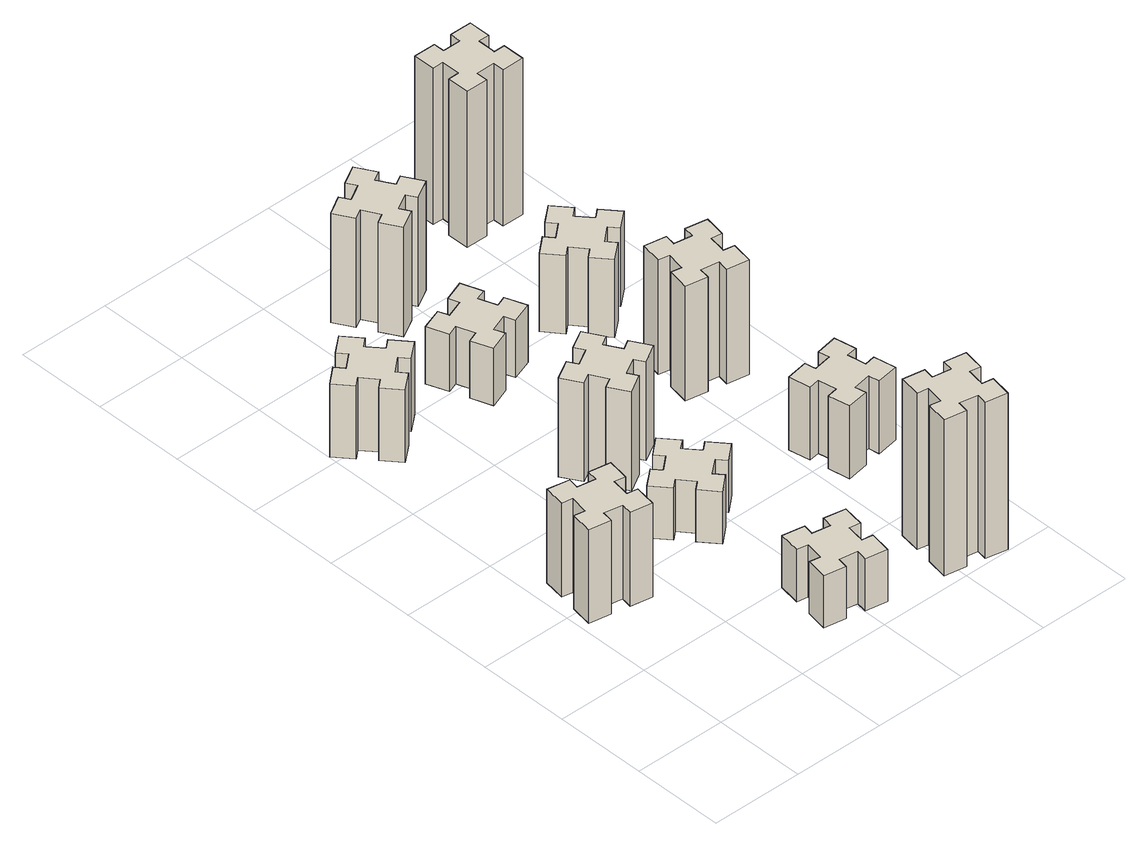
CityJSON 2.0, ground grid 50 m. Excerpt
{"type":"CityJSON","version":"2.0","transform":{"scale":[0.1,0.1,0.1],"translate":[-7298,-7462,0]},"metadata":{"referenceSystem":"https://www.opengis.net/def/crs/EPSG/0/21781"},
"CityObjects":{
"building1":{"type":"Building","attributes":{"class":"1000","function":"1000","usage":"1000","yearOfConstruction":2016,"roofType":"1000","measuredHeight":54,"storeysAboveGround":30,"storeysBelowGround":0},"geometry":[{"type":"Solid","lod":"1","boundaries":[[[[0,1,2,3,4,5,6,7,8,9,10,11,12,13,14,15,16,17,18,19]],[[17,16,20,21]],[[16,15,22,20]],[[15,14,23,22]],[[14,13,24,23]],[[13,12,25,24]],[[12,11,26,25]],[[11,10,27,26]],[[10,9,28,27]],[[9,8,29,28]],[[8,7,30,29]],[[7,6,31,30]],[[6,5,32,31]],[[5,4,33,32]],[[4,3,34,33]],[[3,2,35,34]],[[2,1,36,35]],[[1,0,37,36]],[[0,19,38,37]],[[19,18,39,38]],[[18,17,21,39]],[[24,25,26,27,28,29,30,31,32,33,34,35,36,37,38,39,21,20,22,23]]]]}]},
"building2":{"type":"Building","attributes":{"class":"1000","function":"1000","usage":"1000","yearOfConstruction":2016,"roofType":"1000","measuredHeight":42,"storeysAboveGround":30,"storeysBelowGround":0},"geometry":[{"type":"Solid","lod":"1","boundaries":[[[[40,41,42,43,44,45,46,47,48,49,50,51,52,53,54,55,56,57,58,59]],[[57,56,60,61]],[[56,55,62,60]],[[55,54,63,62]],[[54,53,64,63]],[[53,52,65,64]],[[52,51,66,65]],[[51,50,67,66]],[[50,49,68,67]],[[49,48,69,68]],[[48,47,70,69]],[[47,46,71,70]],[[46,45,72,71]],[[45,44,73,72]],[[44,43,74,73]],[[43,42,75,74]],[[42,41,76,75]],[[41,40,77,76]],[[40,59,78,77]],[[59,58,79,78]],[[58,57,61,79]],[[64,65,66,67,68,69,70,71,72,73,74,75,76,77,78,79,61,60,62,63]]]]}]},
"building3":{"type":"Building","attributes":{"class":"1000","function":"1000","usage":"1000","yearOfConstruction":2016,"roofType":"1000","measuredHeight":30,"storeysAboveGround":30,"storeysBelowGround":0},"geometry":[{"type":"Solid","lod":"1","boundaries":[[[[80,81,82,83,84,85,86,87,88,89,90,91,92,93,94,95,96,97,98,99]],[[97,96,100,101]],[[96,95,102,100]],[[95,94,103,102]],[[94,93,104,103]],[[93,92,105,104]],[[92,91,106,105]],[[91,90,107,106]],[[90,89,108,107]],[[89,88,109,108]],[[88,87,110,109]],[[87,86,111,110]],[[86,85,112,111]],[[85,84,113,112]],[[84,83,114,113]],[[83,82,115,114]],[[82,81,116,115]],[[81,80,117,116]],[[80,99,118,117]],[[99,98,119,118]],[[98,97,101,119]],[[104,105,106,107,108,109,110,111,112,113,114,115,116,117,118,119,101,100,102,103]]]]}]},
"building4":{"type":"Building","attributes":{"class":"1000","function":"1000","usage":"1000","yearOfConstruction":2016,"roofType":"1000","measuredHeight":30,"storeysAboveGround":30,"storeysBelowGround":0},"geometry":[{"type":"Solid","lod":"1","boundaries":[[[[120,121,122,123,124,125,126,127,128,129,130,131,132,133,134,135,136,137,138,139]],[[137,136,140,141]],[[136,135,142,140]],[[135,134,143,142]],[[134,133,144,143]],[[133,132,145,144]],[[132,131,146,145]],[[131,130,147,146]],[[130,129,148,147]],[[129,128,149,148]],[[128,127,150,149]],[[127,126,151,150]],[[126,125,152,151]],[[125,124,153,152]],[[124,123,154,153]],[[123,122,155,154]],[[122,121,156,155]],[[121,120,157,156]],[[120,139,158,157]],[[139,138,159,158]],[[138,137,141,159]],[[144,145,146,147,148,149,150,151,152,153,154,155,156,157,158,159,141,140,142,143]]]]}]},
"building5":{"type":"Building","attributes":{"class":"1000","function":"1000","usage":"1000","yearOfConstruction":2016,"roofType":"1000","measuredHeight":57,"storeysAboveGround":30,"storeysBelowGround":0},"geometry":[{"type":"Solid","lod":"1","boundaries":[[[[160,161,162,163,164,165,166,167,168,169,170,171,172,173,174,175,176,177,178,179]],[[177,176,180,181]],[[176,175,182,180]],[[175,174,183,182]],[[174,173,184,183]],[[173,172,185,184]],[[172,171,186,185]],[[171,170,187,186]],[[170,169,188,187]],[[169,168,189,188]],[[168,167,190,189]],[[167,166,191,190]],[[166,165,192,191]],[[165,164,193,192]],[[164,163,194,193]],[[163,162,195,194]],[[162,161,196,195]],[[161,160,197,196]],[[160,179,198,197]],[[179,178,199,198]],[[178,177,181,199]],[[184,185,186,187,188,189,190,191,192,193,194,195,196,197,198,199,181,180,182,183]]]]}]},
"building6":{"type":"Building","attributes":{"class":"1000","function":"1000","usage":"1000","yearOfConstruction":2016,"roofType":"1000","measuredHeight":33,"storeysAboveGround":30,"storeysBelowGround":0},"geometry":[{"type":"Solid","lod":"1","boundaries":[[[[200,201,202,203,204,205,206,207,208,209,210,211,212,213,214,215,216,217,218,219]],[[217,216,220,221]],[[216,215,222,220]],[[215,214,223,222]],[[214,213,224,223]],[[213,212,225,224]],[[212,211,226,225]],[[211,210,227,226]],[[210,209,228,227]],[[209,208,229,228]],[[208,207,230,229]],[[207,206,231,230]],[[206,205,232,231]],[[205,204,233,232]],[[204,203,234,233]],[[203,202,235,234]],[[202,201,236,235]],[[201,200,237,236]],[[200,219,238,237]],[[219,218,239,238]],[[218,217,221,239]],[[224,225,226,227,228,229,230,231,232,233,234,235,236,237,238,239,221,220,222,223]]]]}]},
"building7":{"type":"Building","attributes":{"class":"1000","function":"1000","usage":"1000","yearOfConstruction":2016,"roofType":"1000","measuredHeight":90,"storeysAboveGround":30,"storeysBelowGround":0},"geometry":[{"type":"Solid","lod":"1","boundaries":[[[[240,241,242,243,244,245,246,247,248,249,250,251,252,253,254,255,256,257,258,259]],[[257,256,260,261]],[[256,255,262,260]],[[255,254,263,262]],[[254,253,264,263]],[[253,252,265,264]],[[252,251,266,265]],[[251,250,267,266]],[[250,249,268,267]],[[249,248,269,268]],[[248,247,270,269]],[[247,246,271,270]],[[246,245,272,271]],[[245,244,273,272]],[[244,243,274,273]],[[243,242,275,274]],[[242,241,276,275]],[[241,240,277,276]],[[240,259,278,277]],[[259,258,279,278]],[[258,257,261,279]],[[264,265,266,267,268,269,270,271,272,273,274,275,276,277,278,279,261,260,262,263]]]]}]},
"building8":{"type":"Building","attributes":{"class":"1000","function":"1000","usage":"1000","yearOfConstruction":2016,"roofType":"1000","measuredHeight":63,"storeysAboveGround":30,"storeysBelowGround":0},"geometry":[{"type":"Solid","lod":"1","boundaries":[[[[280,281,282,283,284,285,286,287,288,289,290,291,292,293,294,295,296,297,298,299]],[[297,296,300,301]],[[296,295,302,300]],[[295,294,303,302]],[[294,293,304,303]],[[293,292,305,304]],[[292,291,306,305]],[[291,290,307,306]],[[290,289,308,307]],[[289,288,309,308]],[[288,287,310,309]],[[287,286,311,310]],[[286,285,312,311]],[[285,284,313,312]],[[284,283,314,313]],[[283,282,315,314]],[[282,281,316,315]],[[281,280,317,316]],[[280,299,318,317]],[[299,298,319,318]],[[298,297,301,319]],[[304,305,306,307,308,309,310,311,312,313,314,315,316,317,318,319,301,300,302,303]]]]}]},
"building9":{"type":"Building","attributes":{"class":"1000","function":"1000","usage":"1000","yearOfConstruction":2016,"roofType":"1000","measuredHeight":42,"storeysAboveGround":30,"storeysBelowGround":0},"geometry":[{"type":"Solid","lod":"1","boundaries":[[[[320,321,322,323,324,325,326,327,328,329,330,331,332,333,334,335,336,337,338,339]],[[337,336,340,341]],[[336,335,342,340]],[[335,334,343,342]],[[334,333,344,343]],[[333,332,345,344]],[[332,331,346,345]],[[331,330,347,346]],[[330,329,348,347]],[[329,328,349,348]],[[328,327,350,349]],[[327,326,351,350]],[[326,325,352,351]],[[325,324,353,352]],[[324,323,354,353]],[[323,322,355,354]],[[322,321,356,355]],[[321,320,357,356]],[[320,339,358,357]],[[339,338,359,358]],[[338,337,341,359]],[[344,345,346,347,348,349,350,351,352,353,354,355,356,357,358,359,341,340,342,343]]]]}]},
"building10":{"type":"Building","attributes":{"class":"1000","function":"1000","usage":"1000","yearOfConstruction":2016,"roofType":"1000","measuredHeight":66,"storeysAboveGround":30,"storeysBelowGround":0},"geometry":[{"type":"Solid","lod":"1","boundaries":[[[[360,361,362,363,364,365,366,367,368,369,370,371,372,373,374,375,376,377,378,379]],[[377,376,380,381]],[[376,375,382,380]],[[375,374,383,382]],[[374,373,384,383]],[[373,372,385,384]],[[372,371,386,385]],[[371,370,387,386]],[[370,369,388,387]],[[369,368,389,388]],[[368,367,390,389]],[[367,366,391,390]],[[366,365,392,391]],[[365,364,393,392]],[[364,363,394,393]],[[363,362,395,394]],[[362,361,396,395]],[[361,360,397,396]],[[360,379,398,397]],[[379,378,399,398]],[[378,377,381,399]],[[384,385,386,387,388,389,390,391,392,393,394,395,396,397,398,399,381,380,382,383]]]]}]},
"building11":{"type":"Building","attributes":{"class":"1000","function":"1000","usage":"1000","yearOfConstruction":2016,"roofType":"1000","measuredHeight":45,"storeysAboveGround":30,"storeysBelowGround":0},"geometry":[{"type":"Solid","lod":"1","boundaries":[[[[400,401,402,403,404,405,406,407,408,409,410,411,412,413,414,415,416,417,418,419]],[[417,416,420,421]],[[416,415,422,420]],[[415,414,423,422]],[[414,413,424,423]],[[413,412,425,424]],[[412,411,426,425]],[[411,410,427,426]],[[410,409,428,427]],[[409,408,429,428]],[[408,407,430,429]],[[407,406,431,430]],[[406,405,432,431]],[[405,404,433,432]],[[404,403,434,433]],[[403,402,435,434]],[[402,401,436,435]],[[401,400,437,436]],[[400,419,438,437]],[[419,418,439,438]],[[418,417,421,439]],[[424,425,426,427,428,429,430,431,432,433,434,435,436,437,438,439,421,420,422,423]]]]}]},
"building12":{"type":"Building","attributes":{"class":"1000","function":"1000","usage":"1000","yearOfConstruction":2016,"roofType":"1000","measuredHeight":90,"storeysAboveGround":30,"storeysBelowGround":0},"geometry":[{"type":"Solid","lod":"1","boundaries":[[[[440,441,442,443,444,445,446,447,448,449,450,451,452,453,454,455,456,457,458,459]],[[457,456,460,461]],[[456,455,462,460]],[[455,454,463,462]],[[454,453,464,463]],[[453,452,465,464]],[[452,451,466,465]],[[451,450,467,466]],[[450,449,468,467]],[[449,448,469,468]],[[448,447,470,469]],[[447,446,471,470]],[[446,445,472,471]],[[445,444,473,472]],[[444,443,474,473]],[[443,442,475,474]],[[442,441,476,475]],[[441,440,477,476]],[[440,459,478,477]],[[459,458,479,478]],[[458,457,461,479]],[[464,465,466,467,468,469,470,471,472,473,474,475,476,477,478,479,461,460,462,463]]]]}]}
},
"vertices":[
[345,977,0],[362,1075,0],[421,1065,0],[442,1183,0],[324,1204,0],[314,1145,0],[215,1162,0],[226,1221,0],[107,1242,0],[87,1124,0],[146,1114,0],[128,1015,0],[69,1026,0],[48,907,0],[167,887,0],[177,946,0],[275,928,0],[265,869,0],[383,848,0],[404,967,0],[275,928,540],[265,869,540],[177,946,540],[167,887,540],[48,907,540],[69,1026,540],[128,1015,540],[146,1114,540],[87,1124,540],[107,1242,540],[226,1221,540],[215,1162,540],[314,1145,540],[324,1204,540],[442,1183,540],[421,1065,540],[362,1075,540],[345,977,540],[404,967,540],[383,848,540],
[129,2493,0],[193,2416,0],[147,2378,0],[224,2286,0],[316,2363,0],[278,2409,0],[354,2473,0],[393,2427,0],[485,2504,0],[408,2596,0],[362,2558,0],[297,2634,0],[343,2673,0],[266,2765,0],[174,2688,0],[213,2642,0],[136,2577,0],[98,2623,0],[6,2546,0],[83,2454,0],[136,2577,420],[98,2623,420],[213,2642,420],[174,2688,420],[266,2765,420],[343,2673,420],[297,2634,420],[362,2558,420],[408,2596,420],[485,2504,420],[393,2427,420],[354,2473,420],[278,2409,420],[316,2363,420],[224,2286,420],[147,2378,420],[193,2416,420],[129,2493,420],[83,2454,420],[6,2546,420],
[886,374,0],[868,275,0],[809,286,0],[788,167,0],[907,147,0],[917,206,0],[1015,188,0],[1005,129,0],[1123,108,0],[1144,227,0],[1085,237,0],[1102,335,0],[1161,325,0],[1182,443,0],[1064,464,0],[1054,405,0],[955,422,0],[966,481,0],[847,502,0],[827,384,0],[955,422,300],[966,481,300],[1054,405,300],[1064,464,300],[1182,443,300],[1161,325,300],[1102,335,300],[1085,237,300],[1144,227,300],[1123,108,300],[1005,129,300],[1015,188,300],[917,206,300],[907,147,300],[788,167,300],[809,286,300],[868,275,300],[886,374,300],[827,384,300],[847,502,300],
[918,1029,0],[994,1093,0],[1033,1047,0],[1125,1124,0],[1048,1216,0],[1002,1178,0],[937,1254,0],[983,1293,0],[906,1385,0],[814,1308,0],[853,1262,0],[776,1197,0],[738,1243,0],[646,1166,0],[723,1074,0],[769,1113,0],[833,1036,0],[787,998,0],[864,906,0],[956,983,0],[833,1036,300],[787,998,300],[769,1113,300],[723,1074,300],[646,1166,300],[738,1243,300],[776,1197,300],[853,1262,300],[814,1308,300],[906,1385,300],[983,1293,300],[937,1254,300],[1002,1178,300],[1048,1216,300],[1125,1124,300],[1033,1047,300],[994,1093,300],[918,1029,300],[956,983,300],[864,906,300],
[874,1806,0],[787,1756,0],[757,1808,0],[653,1748,0],[713,1644,0],[765,1674,0],[815,1587,0],[763,1557,0],[823,1453,0],[927,1513,0],[897,1565,0],[984,1615,0],[1014,1563,0],[1118,1623,0],[1058,1727,0],[1006,1697,0],[956,1784,0],[1008,1814,0],[948,1918,0],[844,1858,0],[956,1784,570],[1008,1814,570],[1006,1697,570],[1058,1727,570],[1118,1623,570],[1014,1563,570],[984,1615,570],[897,1565,570],[927,1513,570],[823,1453,570],[763,1557,570],[815,1587,570],[765,1674,570],[713,1644,570],[653,1748,570],[757,1808,570],[787,1756,570],[874,1806,570],[844,1858,570],[948,1918,570],
[876,2405,0],[970,2439,0],[990,2383,0],[1103,2424,0],[1062,2537,0],[1006,2516,0],[972,2610,0],[1028,2630,0],[987,2743,0],[874,2702,0],[895,2646,0],[801,2612,0],[780,2668,0],[667,2627,0],[709,2514,0],[765,2535,0],[799,2441,0],[743,2420,0],[784,2307,0],[897,2349,0],[799,2441,330],[743,2420,330],[765,2535,330],[709,2514,330],[667,2627,330],[780,2668,330],[801,2612,330],[895,2646,330],[874,2702,330],[987,2743,330],[1028,2630,330],[972,2610,330],[1006,2516,330],[1062,2537,330],[1103,2424,330],[990,2383,330],[970,2439,330],[876,2405,330],[897,2349,330],[784,2307,330],
[1694,305,0],[1595,322,0],[1606,381,0],[1487,402,0],[1467,284,0],[1526,274,0],[1508,175,0],[1449,186,0],[1428,67,0],[1547,47,0],[1557,106,0],[1655,88,0],[1645,29,0],[1763,8,0],[1784,127,0],[1725,137,0],[1742,235,0],[1801,225,0],[1822,343,0],[1704,364,0],[1742,235,900],[1801,225,900],[1725,137,900],[1784,127,900],[1763,8,900],[1645,29,900],[1655,88,900],[1557,106,900],[1547,47,900],[1428,67,900],[1449,186,900],[1508,175,900],[1526,274,900],[1467,284,900],[1487,402,900],[1606,381,900],[1595,322,900],[1694,305,900],[1704,364,900],[1822,343,900],
[1006,3177,0],[956,3264,0],[1008,3294,0],[948,3398,0],[844,3338,0],[874,3286,0],[787,3236,0],[757,3288,0],[653,3228,0],[713,3124,0],[765,3154,0],[815,3067,0],[763,3037,0],[823,2933,0],[927,2993,0],[897,3045,0],[984,3095,0],[1014,3043,0],[1118,3103,0],[1058,3207,0],[984,3095,630],[1014,3043,630],[897,3045,630],[927,2993,630],[823,2933,630],[763,3037,630],[815,3067,630],[765,3154,630],[713,3124,630],[653,3228,630],[757,3288,630],[787,3236,630],[874,3286,630],[844,3338,630],[948,3398,630],[1008,3294,630],[956,3264,630],[1006,3177,630],[1058,3207,630],[1118,3103,630],
[1695,928,0],[1794,946,0],[1804,887,0],[1922,907,0],[1901,1026,0],[1842,1015,0],[1825,1114,0],[1884,1124,0],[1863,1242,0],[1745,1221,0],[1755,1162,0],[1657,1145,0],[1647,1204,0],[1528,1183,0],[1549,1065,0],[1608,1075,0],[1626,977,0],[1567,967,0],[1587,848,0],[1706,869,0],[1626,977,420],[1567,967,420],[1608,1075,420],[1549,1065,420],[1528,1183,420],[1647,1204,420],[1657,1145,420],[1755,1162,420],[1745,1221,420],[1863,1242,420],[1884,1124,420],[1825,1114,420],[1842,1015,420],[1901,1026,420],[1922,907,420],[1804,887,420],[1794,946,420],[1695,928,420],[1706,869,420],[1587,848,420],
[1557,1786,0],[1655,1768,0],[1645,1709,0],[1763,1688,0],[1784,1807,0],[1725,1817,0],[1742,1915,0],[1801,1905,0],[1822,2023,0],[1704,2044,0],[1694,1985,0],[1595,2002,0],[1606,2061,0],[1487,2082,0],[1467,1964,0],[1526,1954,0],[1508,1855,0],[1449,1866,0],[1428,1747,0],[1547,1727,0],[1508,1855,660],[1449,1866,660],[1526,1954,660],[1467,1964,660],[1487,2082,660],[1606,2061,660],[1595,2002,660],[1694,1985,660],[1704,2044,660],[1822,2023,660],[1801,1905,660],[1742,1915,660],[1725,1817,660],[1784,1807,660],[1763,1688,660],[1645,1709,660],[1655,1768,660],[1557,1786,660],[1547,1727,660],[1428,1747,660],
[1409,2493,0],[1473,2416,0],[1427,2378,0],[1504,2286,0],[1596,2363,0],[1558,2409,0],[1634,2473,0],[1673,2427,0],[1765,2504,0],[1688,2596,0],[1642,2558,0],[1577,2634,0],[1623,2673,0],[1546,2765,0],[1454,2688,0],[1493,2642,0],[1416,2577,0],[1378,2623,0],[1286,2546,0],[1363,2454,0],[1416,2577,450],[1378,2623,450],[1493,2642,450],[1454,2688,450],[1546,2765,450],[1623,2673,450],[1577,2634,450],[1642,2558,450],[1688,2596,450],[1765,2504,450],[1673,2427,450],[1634,2473,450],[1558,2409,450],[1596,2363,450],[1504,2286,450],[1427,2378,450],[1473,2416,450],[1409,2493,450],[1363,2454,450],[1286,2546,450],
[1575,3255,0],[1675,3255,0],[1675,3195,0],[1795,3195,0],[1795,3315,0],[1735,3315,0],[1735,3415,0],[1795,3415,0],[1795,3535,0],[1675,3535,0],[1675,3475,0],[1575,3475,0],[1575,3535,0],[1455,3535,0],[1455,3415,0],[1515,3415,0],[1515,3315,0],[1455,3315,0],[1455,3195,0],[1575,3195,0],[1515,3315,900],[1455,3315,900],[1515,3415,900],[1455,3415,900],[1455,3535,900],[1575,3535,900],[1575,3475,900],[1675,3475,900],[1675,3535,900],[1795,3535,900],[1795,3415,900],[1735,3415,900],[1735,3315,900],[1795,3315,900],[1795,3195,900],[1675,3195,900],[1675,3255,900],[1575,3255,900],[1575,3195,900],[1455,3195,900]
]}
